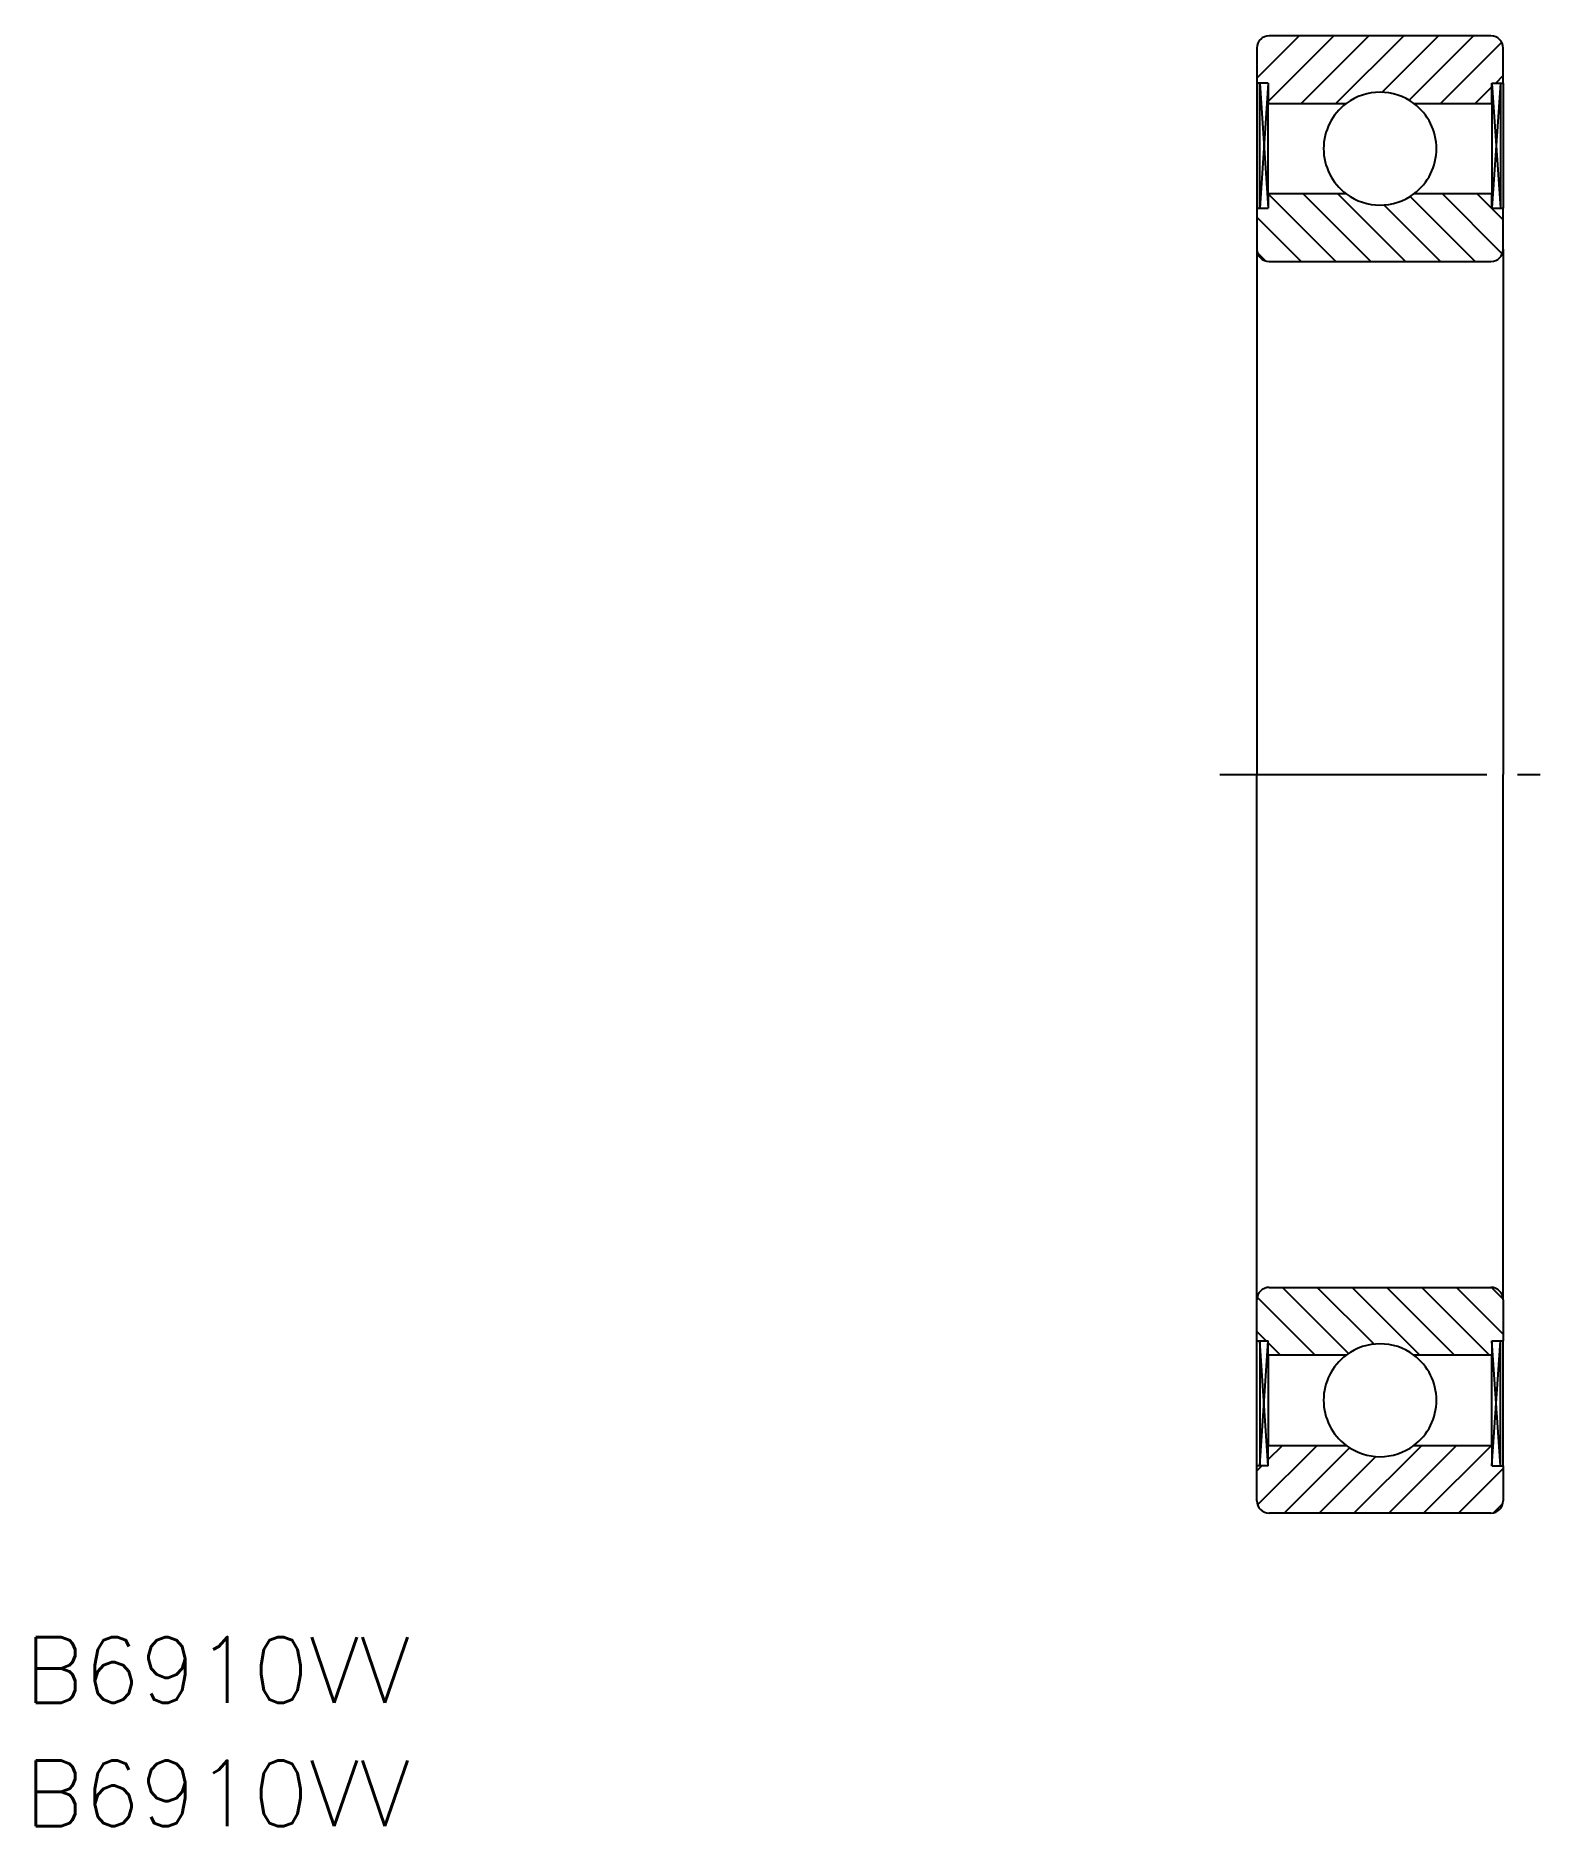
# Model space of a CAD drawing. Extents: x 103.5 to 176.8, y 54.3 to 141.5.
import ezdxf

# ---------------------------------------------------------------- set-up
doc = ezdxf.new("R2010")
doc.units = 0
doc.linetypes.add('CENTER', pattern=[17.5, 13, -1.5, 1.5, -1.5])
doc.layers.get('0').update_dxf_attribs({"linetype": 'CONTINUOUS'})
doc.layers.add('CENTER', color=1, linetype='CENTER')
doc.styles.get("Standard").update_dxf_attribs({"font": 'txt.shx', "bigfont": '@extfont2.shx'})

msp = doc.modelspace()

# ---------------------------------------------------------------- linework, layer by layer
at = {"color": 3, "linetype": 'CONTINUOUS'}
for p, q in [((162.992, 139.464), (165.05, 141.523)), ((163.12, 141.29), (163.225, 141.395)), ((163.544, 138.319), (166.748, 141.523)), ((165.145, 138.223), (168.445, 141.523)), ((166.842, 138.223), (170.142, 141.523)), ((169.077, 138.762), (171.839, 141.523)), ((170.39, 138.378), (173.536, 141.523)), ((171.933, 138.223), (174.917, 141.207)), ((163.13, 139.223), (163.544, 133.123)), ((163.544, 139.223), (163.13, 133.123)), ((173.63, 138.223), (174.44, 139.033)), ((174.44, 139.223), (174.854, 133.123)), ((174.854, 139.223), (174.44, 133.123)), ((174.63, 139.223), (174.992, 139.585)), ((166.842, 130.523), (163.544, 133.821)), ((168.539, 130.523), (165.239, 133.823)), ((170.236, 130.523), (166.936, 133.823)), ((173.63, 130.523), (170.449, 133.704)), ((174.948, 130.902), (172.027, 133.823)), ((174.992, 132.555), (173.724, 133.823)), ((165.144, 130.523), (162.992, 132.676)), ((171.933, 130.523), (169.171, 133.285)), ((163.419, 130.552), (163.02, 130.951)), ((167.46, 77.296), (164.233, 80.523)), ((168.699, 77.754), (165.93, 80.523)), ((170.927, 77.223), (167.627, 80.523)), ((172.624, 77.223), (169.324, 80.523)), ((174.321, 77.223), (171.021, 80.523)), ((174.992, 78.25), (172.718, 80.523)), ((174.989, 79.949), (174.418, 80.521)), ((165.836, 77.223), (163.007, 80.052)), ((163.439, 77.923), (162.992, 78.37)), ((163.13, 71.823), (163.544, 77.923)), ((163.544, 71.823), (163.13, 77.923)), ((164.139, 77.223), (163.544, 77.818)), ((174.44, 71.823), (174.854, 77.923)), ((174.854, 71.823), (174.44, 77.923)), ((163.029, 69.922), (165.93, 72.823)), ((163.544, 72.134), (164.233, 72.823)), ((164.327, 69.523), (167.518, 72.715)), ((167.721, 69.523), (171.021, 72.823)), ((169.418, 69.523), (172.718, 72.823)), ((171.115, 69.523), (174.415, 72.823)), ((162.992, 71.582), (163.233, 71.823)), ((166.024, 69.523), (168.785, 72.285)), ((172.812, 69.523), (174.992, 71.703)), ((174.526, 69.54), (174.975, 69.989))]:
    msp.add_line(p, q, dxfattribs=at)
at = {"color": 7, "linetype": 'CONTINUOUS'}
for p, q in [((174.392, 141.523), (163.592, 141.523)), ((162.992, 140.923), (162.992, 139.223)), ((174.992, 139.223), (174.992, 140.923)), ((163.544, 139.223), (162.992, 139.223)), ((162.992, 139.223), (162.992, 133.123)), ((163.13, 133.123), (163.13, 139.223)), ((163.544, 139.223), (163.544, 138.223)), ((174.44, 138.223), (174.44, 139.223)), ((174.44, 139.223), (174.992, 139.223)), ((174.854, 139.223), (174.854, 133.123)), ((174.992, 139.223), (174.992, 133.123)), ((163.544, 138.223), (167.342, 138.223)), ((163.544, 133.823), (163.544, 138.223)), ((170.642, 138.223), (174.44, 138.223)), ((174.44, 138.223), (174.44, 133.823)), ((167.342, 133.823), (163.544, 133.823)), ((163.544, 133.823), (163.544, 133.123)), ((174.44, 133.823), (170.642, 133.823)), ((174.44, 133.123), (174.44, 133.823)), ((162.992, 133.123), (162.992, 131.123)), ((162.992, 133.123), (163.544, 133.123)), ((174.44, 133.123), (174.992, 133.123)), ((174.992, 131.123), (174.992, 133.123)), ((162.992, 131.123), (162.992, 105.523)), ((174.992, 131.123), (174.992, 105.523)), ((163.592, 130.523), (174.392, 130.523)), ((162.992, 79.923), (162.992, 105.523)), ((174.992, 79.923), (174.992, 105.523)), ((163.592, 80.523), (174.392, 80.523)), ((162.992, 77.923), (162.992, 79.923)), ((174.992, 79.923), (174.992, 77.923)), ((162.992, 71.823), (162.992, 77.923)), ((162.992, 77.923), (163.544, 77.923)), ((163.13, 77.923), (163.13, 71.823)), ((163.544, 77.223), (163.544, 77.923)), ((174.44, 77.923), (174.44, 77.223)), ((174.44, 77.923), (174.992, 77.923)), ((174.854, 71.823), (174.854, 77.923)), ((174.992, 71.823), (174.992, 77.923)), ((167.342, 77.223), (163.544, 77.223)), ((163.544, 77.223), (163.544, 72.823)), ((174.44, 77.223), (170.642, 77.223)), ((174.44, 72.823), (174.44, 77.223)), ((163.544, 72.823), (167.342, 72.823)), ((163.544, 71.823), (163.544, 72.823)), ((170.642, 72.823), (174.44, 72.823)), ((174.44, 72.823), (174.44, 71.823)), ((162.992, 70.123), (162.992, 71.823)), ((163.544, 71.823), (162.992, 71.823)), ((174.44, 71.823), (174.992, 71.823)), ((174.992, 71.823), (174.992, 70.123)), ((174.392, 69.523), (163.592, 69.523))]:
    msp.add_line(p, q, dxfattribs=at)
for centre, radius, start, end in [((163.592, 140.923), 0.6, 90, 180), ((174.392, 140.923), 0.6, 0, 90), ((168.992, 136.023), 2.75, 53.1301, 126.8699), ((168.992, 136.023), 2.75, 126.8699, 233.1301), ((168.992, 136.023), 2.75, 306.8699, 53.1301), ((168.992, 136.023), 2.75, 233.1301, 306.8699), ((163.592, 131.123), 0.6, 180, 270), ((174.392, 131.123), 0.6, 270, 0), ((163.592, 79.923), 0.6, 90, 180), ((174.392, 79.923), 0.6, 0, 90), ((168.992, 75.023), 2.75, 53.1301, 126.8699), ((168.992, 75.023), 2.75, 126.8699, 233.1301), ((168.992, 75.023), 2.75, 306.8699, 53.1301), ((168.992, 75.023), 2.75, 233.1301, 306.8699), ((163.592, 70.123), 0.6, 180, 270), ((174.392, 70.123), 0.6, 270, 0)]:
    msp.add_arc(centre, radius, start, end, dxfattribs=at)
at = {"layer": 'CENTER', "color": 1, "linetype": 'CENTER'}
msp.add_line((161.192, 105.523), (176.792, 105.523), dxfattribs=at)

# ---------------------------------------------------------------- texts
at = {"color": 7, "linetype": 'CONTINUOUS'}
for p in [(102.96, 60.28), (102.96, 54.263)]:
    msp.add_text('B6910VV', height=3.2, dxfattribs=at).set_placement(p)

doc.saveas('drawing.dxf')
